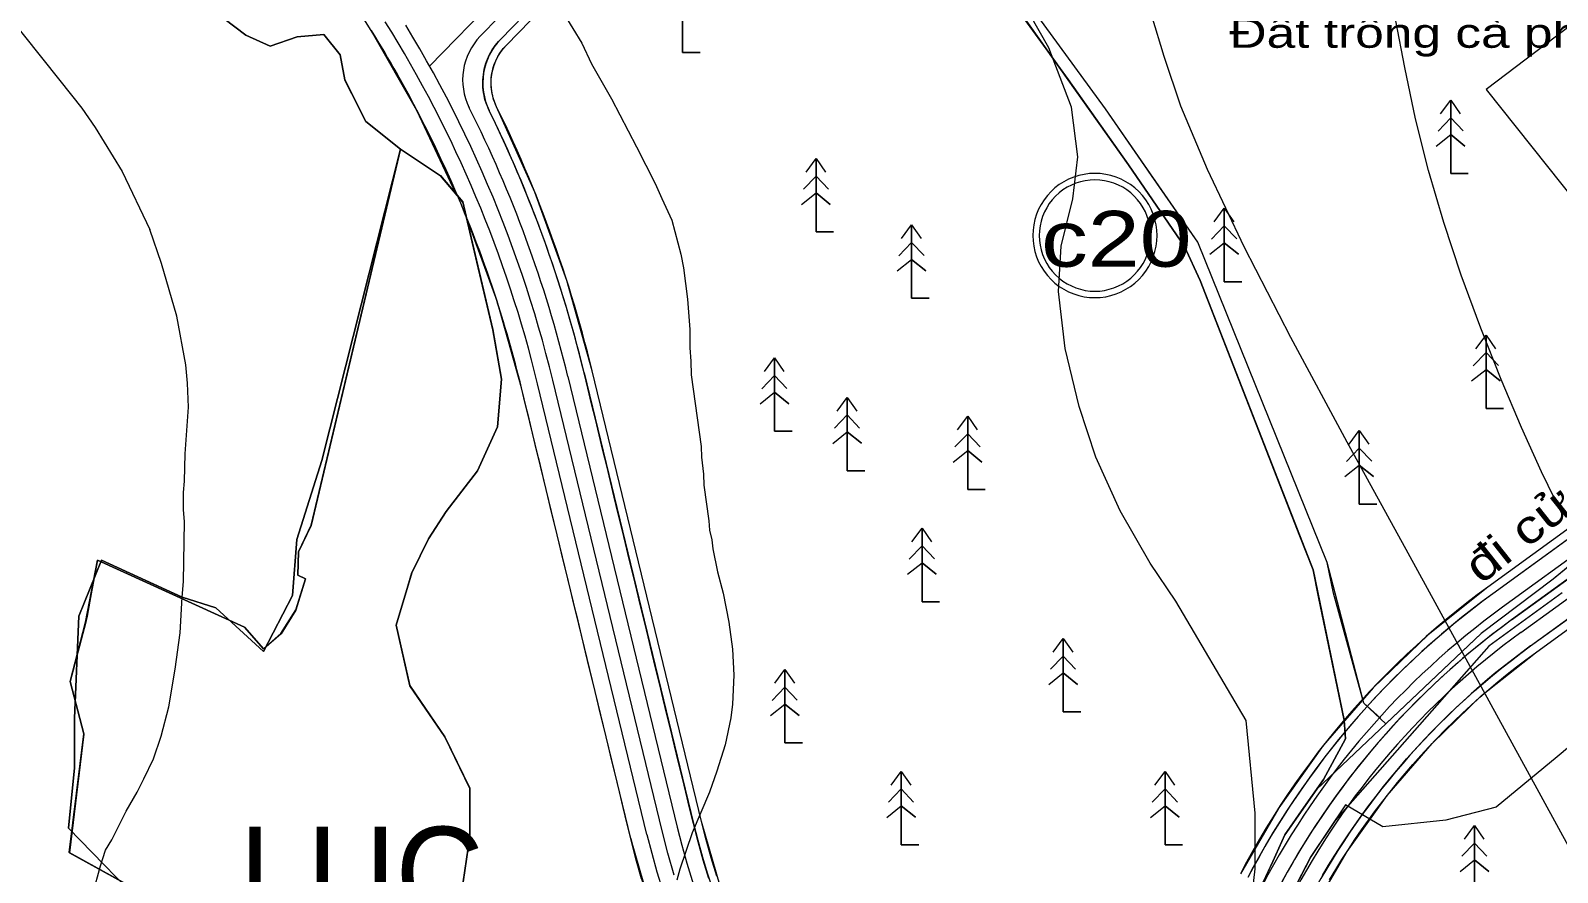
# Model space of a CAD drawing. Header units: metres. Extents: x 533049 to 537618, y 1849954 to 1852676.
# Drawn here: x 534052.1 to 534419.7, y 1851026.8 to 1851229.4 of the extents above; entities that cross this region are included whole.
import ezdxf

# ---------------------------------------------------------------- set-up
doc = ezdxf.new("R2010")
doc.units = ezdxf.units.M
doc.header["$LTSCALE"] = 2
for name, color, linetype, lineweight in [('11', 7, 'Continuous', 13), ('13', 7, 'Continuous', 13), ('20', 7, 'Continuous', 13), ('31', 7, 'Continuous', 13), ('47', 7, 'Continuous', 13), ('48', 7, 'Continuous', 13), ('54', 7, 'Continuous', 13), ('55', 7, 'Continuous', 13), ('56', 7, 'Continuous', 13), ('57', 7, 'Continuous', 13), ('60', 7, 'Continuous', 13)]:
    doc.layers.add(name, color=color, linetype=linetype, lineweight=lineweight)

msp = doc.modelspace()

# ---------------------------------------------------------------- linework, layer by layer
at = {"linetype": 'Continuous', "lineweight": 13}
msp.add_line((534141.2, 1851200.82), (534150.83, 1851194.41), dxfattribs=at)
msp.add_lwpolyline([(534082.63, 1851019.87), (534061.46, 1851031.53), (534064.98, 1851060.1), (534061.68, 1851072.74), (534065.88, 1851088.42), (534068.22, 1851101.91), (534103.64, 1851085.8), (534108.25, 1851080.6), (534112.42, 1851084.25), (534116, 1851089.94), (534118.32, 1851097.45), (534116.45, 1851098.3), (534116.62, 1851103.95), (534119.69, 1851110.31), (534141.2, 1851200.82), (534150.8, 1851194.44), (534156.18, 1851188.12), (534159.57, 1851173.68), (534163.42, 1851157.42), (534165.52, 1851145.49), (534164.55, 1851134.03), (534159.74, 1851123.39), (534152.15, 1851113.65), (534147.92, 1851107.06), (534143.88, 1851098.85), (534140.15, 1851086.27), (534143.42, 1851071.76), (534151.86, 1851059.41), (534157.88, 1851047.01), (534157.89, 1851035.43), (534156.24, 1851024.5)], dxfattribs=at)
at = {"layer": '11'}
for points in [[(534323.31, 1851180.03), (534323.25, 1851181.34), (534323.08, 1851182.63), (534322.8, 1851183.9), (534322.41, 1851185.14), (534321.91, 1851186.35), (534321.31, 1851187.51), (534320.61, 1851188.61), (534319.81, 1851189.64), (534318.93, 1851190.6), (534317.97, 1851191.48), (534316.93, 1851192.28), (534315.83, 1851192.98), (534314.68, 1851193.58), (534313.47, 1851194.08), (534312.23, 1851194.47), (534310.96, 1851194.75), (534309.66, 1851194.92), (534308.36, 1851194.98), (534307.06, 1851194.92), (534305.76, 1851194.75), (534304.49, 1851194.47), (534303.25, 1851194.08), (534302.04, 1851193.58), (534300.89, 1851192.98), (534299.79, 1851192.28), (534298.75, 1851191.48), (534297.79, 1851190.6), (534296.91, 1851189.64), (534296.12, 1851188.61), (534295.42, 1851187.51), (534294.81, 1851186.35), (534294.31, 1851185.14), (534293.92, 1851183.9), (534293.64, 1851182.63), (534293.47, 1851181.34), (534293.41, 1851180.03), (534293.47, 1851178.73), (534293.64, 1851177.44), (534293.92, 1851176.16), (534294.31, 1851174.92), (534294.81, 1851173.72), (534295.42, 1851172.56), (534296.12, 1851171.46), (534296.91, 1851170.42), (534297.79, 1851169.46), (534298.75, 1851168.58), (534299.79, 1851167.79), (534300.89, 1851167.09), (534302.04, 1851166.48), (534303.25, 1851165.99), (534304.49, 1851165.59), (534305.76, 1851165.31), (534307.06, 1851165.14), (534308.36, 1851165.08), (534309.66, 1851165.14), (534310.96, 1851165.31), (534312.23, 1851165.59), (534313.47, 1851165.99), (534314.68, 1851166.48), (534315.83, 1851167.09), (534316.93, 1851167.79), (534317.97, 1851168.58), (534318.93, 1851169.46), (534319.81, 1851170.42), (534320.61, 1851171.46), (534321.31, 1851172.56), (534321.91, 1851173.72), (534322.41, 1851174.92), (534322.8, 1851176.16), (534323.08, 1851177.44), (534323.25, 1851178.73)], [(534321.76, 1851180.03), (534321.71, 1851181.2), (534321.56, 1851182.36), (534321.31, 1851183.5), (534320.95, 1851184.62), (534320.51, 1851185.7), (534319.97, 1851186.73), (534319.34, 1851187.72), (534318.63, 1851188.65), (534317.84, 1851189.51), (534316.97, 1851190.3), (534316.05, 1851191.01), (534315.06, 1851191.64), (534314.02, 1851192.18), (534312.94, 1851192.63), (534311.83, 1851192.98), (534310.69, 1851193.23), (534309.53, 1851193.38), (534308.36, 1851193.43), (534307.19, 1851193.38), (534306.03, 1851193.23), (534304.89, 1851192.98), (534303.78, 1851192.63), (534302.7, 1851192.18), (534301.66, 1851191.64), (534300.67, 1851191.01), (534299.75, 1851190.3), (534298.88, 1851189.51), (534298.09, 1851188.65), (534297.38, 1851187.72), (534296.75, 1851186.73), (534296.22, 1851185.7), (534295.77, 1851184.62), (534295.42, 1851183.5), (534295.16, 1851182.36), (534295.01, 1851181.2), (534294.96, 1851180.03), (534295.01, 1851178.86), (534295.16, 1851177.71), (534295.42, 1851176.56), (534295.77, 1851175.45), (534296.22, 1851174.37), (534296.75, 1851173.33), (534297.38, 1851172.35), (534298.09, 1851171.42), (534298.88, 1851170.56), (534299.75, 1851169.77), (534300.67, 1851169.05), (534301.66, 1851168.43), (534302.7, 1851167.89), (534303.78, 1851167.44), (534304.89, 1851167.09), (534306.03, 1851166.84), (534307.19, 1851166.68), (534308.36, 1851166.63), (534309.53, 1851166.68), (534310.69, 1851166.84), (534311.83, 1851167.09), (534312.94, 1851167.44), (534314.02, 1851167.89), (534315.06, 1851168.43), (534316.05, 1851169.05), (534316.97, 1851169.77), (534317.84, 1851170.56), (534318.63, 1851171.42), (534319.34, 1851172.35), (534319.97, 1851173.33), (534320.51, 1851174.37), (534320.95, 1851175.45), (534321.31, 1851176.56), (534321.56, 1851177.71), (534321.71, 1851178.86)]]:
    msp.add_lwpolyline(points, close=True, dxfattribs=at)
at = {"layer": '13'}
msp.add_line((534524.44, 1851607.55), (534148.2, 1851220.8), dxfattribs=at)
for points in [[(534207.06, 1851026.12), (534205.54, 1851031.41), (534204.17, 1851036.75), (534177.85, 1851145.2), (534177.05, 1851148.42), (534176.22, 1851151.63), (534175.35, 1851154.83), (534174.44, 1851158.02), (534173.5, 1851161.2), (534172.52, 1851164.37), (534171.51, 1851167.53), (534170.47, 1851170.67), (534169.39, 1851173.81), (534168.27, 1851176.93), (534167.12, 1851180.04), (534165.94, 1851183.14), (534164.72, 1851186.22), (534163.47, 1851189.3), (534162.18, 1851192.35), (534160.86, 1851195.39), (534159.51, 1851198.42), (534158.12, 1851201.43), (534156.7, 1851204.43), (534155.25, 1851207.41), (534153.76, 1851210.38), (534152.24, 1851213.32), (534150.69, 1851216.26), (534149.11, 1851219.17), (534147.49, 1851222.07), (534145.84, 1851224.94), (534144.16, 1851227.8), (534142.45, 1851230.64)], [(534500.52, 1851154.17), (534408.68, 1851087.53), (534406.25, 1851085.74), (534403.85, 1851083.92), (534401.49, 1851082.05), (534399.15, 1851080.15), (534396.84, 1851078.21), (534394.57, 1851076.23), (534392.32, 1851074.22), (534390.11, 1851072.17), (534387.93, 1851070.09), (534385.79, 1851067.97), (534383.68, 1851065.82), (534381.6, 1851063.63)], [(534381.6, 1851063.63), (534379.56, 1851061.42), (534377.55, 1851059.17), (534375.58, 1851056.89), (534373.65, 1851054.58), (534371.75, 1851052.23), (534369.89, 1851049.86), (534368.07, 1851047.46), (534366.29, 1851045.03), (534364.54, 1851042.57), (534362.84, 1851040.09), (534361.17, 1851037.57), (534359.55, 1851035.03), (534357.96, 1851032.47), (534356.42, 1851029.88), (534354.92, 1851027.27), (534353.46, 1851024.63), (534352.04, 1851021.97), (534296.61, 1850911.82)]]:
    msp.add_lwpolyline(points, dxfattribs=at)
at = {"layer": '20'}
for p, q in [((534418.68, 1851097.32), (534401.34, 1851084.25)), ((534420.8, 1851094.03), (534403.17, 1851081.21)), ((534401.34, 1851084.25), (534361.8, 1851046.81)), ((534403.17, 1851081.21), (534366.19, 1851039.25))]:
    msp.add_line(p, q, dxfattribs=at)
for points in [[(534045.39, 1851492.41), (534063.34, 1851469.44), (534071.61, 1851461.04), (534103.39, 1851427.61), (534170.98, 1851354.68), (534186.5, 1851336.88), (534202.09, 1851322.8), (534224.5, 1851302.23), (534235.7, 1851295.26), (534247.14, 1851287.66), (534257.84, 1851276.95), (534263.09, 1851270.42), (534287.41, 1851238.06), (534316.47, 1851197.04), (534329.89, 1851177.41), (534333.72, 1851169.19), (534357.69, 1851107.65), (534360.91, 1851099.57), (534368.35, 1851063.4), (534368.72, 1851058.9), (534363.42, 1851049.15)], [(534377.13, 1851063.87), (534373.13, 1851067.49), (534365.79, 1851093.99), (534364.26, 1851101.33), (534333.11, 1851178.4), (534310.87, 1851210.5), (534260.78, 1851279.26), (534252.77, 1851287.23), (534241.47, 1851296.44), (534226.46, 1851305.43), (534205.24, 1851325.94), (534189.26, 1851339.3), (534179.84, 1851348.49), (534178.08, 1851350.83), (534167.61, 1851362.15), (534143.17, 1851389.78), (534121.4, 1851411.55), (534104.35, 1851431.45), (534086.68, 1851450.6), (534066.01, 1851471.73), (534048.15, 1851493.96)], [(534045.24, 1850992.92), (534054.52, 1850986.56), (534061.24, 1850984.42), (534066.74, 1850978.92), (534073.24, 1850991.92), (534076.74, 1851001.42), (534081.24, 1851016.92), (534061.24, 1851037.42), (534062.74, 1851051.92), (534062.74, 1851063.92), (534063.74, 1851088.42), (534069.24, 1851101.92), (534088.62, 1851092.99), (534096.74, 1851090.42), (534108.24, 1851079.92), (534115.24, 1851093.42), (534116.24, 1851106.92), (534122.24, 1851125.92), (534141.19, 1851200.84)], [(534483.23, 1851145.73), (534465.92, 1851133.21), (534432.8, 1851108.97), (534418.68, 1851097.32)]]:
    msp.add_lwpolyline(points, dxfattribs=at)
at = {"layer": '31'}
for points in [[(534218.22, 1851023.21), (534213.64, 1851039.04), (534187.33, 1851147.5), (534181.21, 1851169.22), (534173.54, 1851190.43), (534164.33, 1851211.03), (534163.88, 1851212.07), (534163.51, 1851213.15), (534163.25, 1851214.26), (534163.08, 1851215.39), (534163.01, 1851216.53), (534163.03, 1851217.67), (534163.16, 1851218.8), (534163.39, 1851219.91), (534163.72, 1851221.01), (534164.14, 1851222.07), (534164.65, 1851223.09), (534165.25, 1851224.06), (534165.93, 1851224.97), (534166.69, 1851225.82), (534317.25, 1851380.59)], [(534166.69, 1851225.82), (534317.25, 1851380.59)], [(534217.33, 1851025.91), (534216, 1851030.26), (534214.77, 1851034.64), (534213.64, 1851039.04), (534187.33, 1851147.5), (534186.77, 1851149.77), (534186.19, 1851152.03), (534185.6, 1851154.29), (534184.99, 1851156.54), (534184.36, 1851158.79), (534183.72, 1851161.03), (534183.06, 1851163.27), (534182.38, 1851165.5), (534181.69, 1851167.73), (534180.98, 1851169.96), (534180.25, 1851172.17), (534179.5, 1851174.39), (534178.74, 1851176.59), (534177.96, 1851178.79), (534177.17, 1851180.99), (534176.36, 1851183.18), (534175.53, 1851185.36), (534174.69, 1851187.54), (534173.83, 1851189.71), (534172.95, 1851191.87), (534172.06, 1851194.03), (534171.15, 1851196.18), (534170.22, 1851198.32), (534169.28, 1851200.46), (534168.32, 1851202.59), (534167.35, 1851204.71), (534166.36, 1851206.82), (534165.36, 1851208.93), (534164.33, 1851211.03), (534164.1, 1851211.53), (534163.89, 1851212.03), (534163.7, 1851212.55), (534163.54, 1851213.08), (534163.39, 1851213.61), (534163.27, 1851214.14), (534163.17, 1851214.69), (534163.09, 1851215.23), (534163.04, 1851215.78), (534163.01, 1851216.33), (534163, 1851216.88), (534163.02, 1851217.43), (534163.06, 1851217.98), (534163.12, 1851218.53), (534163.21, 1851219.07), (534163.32, 1851219.61), (534163.45, 1851220.14), (534163.61, 1851220.67), (534163.78, 1851221.19), (534163.98, 1851221.71), (534164.2, 1851222.21), (534164.44, 1851222.71), (534164.71, 1851223.19), (534164.99, 1851223.66), (534165.29, 1851224.12), (534165.61, 1851224.57), (534165.95, 1851225), (534166.31, 1851225.42), (534166.69, 1851225.82)], [(534462.11, 1851138.35), (534402.95, 1851095.42), (534400.4, 1851093.54), (534397.88, 1851091.62), (534395.39, 1851089.65), (534392.93, 1851087.65), (534390.5, 1851085.61), (534388.1, 1851083.53), (534385.74, 1851081.41), (534383.42, 1851079.26), (534381.12, 1851077.06), (534378.87, 1851074.84), (534376.64, 1851072.57), (534374.46, 1851070.27), (534372.31, 1851067.94), (534370.2, 1851065.57), (534368.13, 1851063.17), (534366.09, 1851060.74), (534364.1, 1851058.27), (534362.14, 1851055.78), (534360.22, 1851053.25), (534358.35, 1851050.69), (534356.51, 1851048.1), (534354.72, 1851045.49), (534352.97, 1851042.84), (534351.26, 1851040.17), (534349.59, 1851037.47), (534347.97, 1851034.75), (534346.39, 1851032), (534344.86, 1851029.22), (534343.37, 1851026.42)], [(534462.11, 1851138.35), (534402.95, 1851095.42), (534388.58, 1851083.95), (534375.33, 1851071.2), (534363.31, 1851057.28), (534352.62, 1851042.31), (534343.37, 1851026.42)], [(534360.72, 1851017.52), (534369.06, 1851031.82), (534378.69, 1851045.3), (534389.52, 1851057.83), (534401.46, 1851069.31), (534414.4, 1851079.64), (534453.35, 1851107.9)], [(534364.87, 1851025.01), (534366.33, 1851027.47), (534367.84, 1851029.9), (534369.38, 1851032.3), (534370.95, 1851034.68), (534372.57, 1851037.04), (534374.22, 1851039.37), (534375.91, 1851041.67), (534377.64, 1851043.94), (534379.4, 1851046.19), (534381.2, 1851048.41), (534383.04, 1851050.6), (534384.9, 1851052.76), (534386.81, 1851054.89), (534388.74, 1851057), (534390.71, 1851059.07), (534392.71, 1851061.1), (534394.74, 1851063.11), (534396.81, 1851065.08), (534398.91, 1851067.02), (534401.03, 1851068.93), (534403.19, 1851070.8), (534405.37, 1851072.64), (534407.59, 1851074.45), (534409.83, 1851076.21), (534412.1, 1851077.95), (534414.4, 1851079.64), (534453.35, 1851107.9)]]:
    msp.add_lwpolyline(points, dxfattribs=at)
at = {"layer": '47'}
msp.add_lwpolyline([(534156.27, 1851024.45), (534157.91, 1851035.4), (534157.9, 1851046.98), (534151.88, 1851059.38), (534143.45, 1851071.71), (534140.17, 1851086.26), (534143.91, 1851098.8), (534147.94, 1851107.03), (534152.18, 1851113.6), (534159.76, 1851123.36), (534164.58, 1851133.98), (534165.55, 1851145.44), (534163.45, 1851157.37), (534159.59, 1851173.65), (534156.21, 1851188.07), (534150.83, 1851194.39), (534141.22, 1851200.79), (534119.71, 1851110.28), (534116.64, 1851103.92), (534116.47, 1851098.27), (534118.34, 1851097.42), (534116.02, 1851089.91), (534112.44, 1851084.22), (534108.27, 1851080.57), (534103.66, 1851085.77), (534068.24, 1851101.88), (534065.43, 1851087), (534061.7, 1851072.71), (534065, 1851060.07), (534061.48, 1851031.5), (534082.65, 1851019.84)], dxfattribs=at)
at = {"layer": '48'}
for points in [[(534043.51, 1850992.22), (534069.03, 1850980.78), (534076.74, 1851001.42), (534081.24, 1851016.92), (534061.24, 1851037.42), (534062.74, 1851051.92), (534062.74, 1851063.92), (534063.74, 1851088.42), (534069.24, 1851101.92), (534088.62, 1851092.99), (534096.74, 1851090.42), (534108.24, 1851079.92), (534115.24, 1851093.42), (534116.24, 1851106.92), (534122.24, 1851125.92), (534141.2, 1851200.82), (534150.83, 1851194.41), (534154.48, 1851190.11), (534145.1, 1851210.14), (534134.14, 1851229.36), (534078.89, 1851317.77), (534063.38, 1851340.18), (534045.85, 1851361.06)], [(534157.23, 1851183.63), (534163.42, 1851157.42), (534165.52, 1851145.49), (534164.55, 1851134.03), (534159.74, 1851123.39), (534152.15, 1851113.65), (534147.92, 1851107.06), (534143.88, 1851098.85), (534140.15, 1851086.27), (534143.43, 1851071.74), (534151.85, 1851059.43), (534157.87, 1851047.03), (534157.89, 1851035.43), (534156.24, 1851024.5)], [(534281.78, 1850907.51), (534281.41, 1850908.77), (534280.94, 1850910), (534280.36, 1850911.18), (534279.67, 1850912.31), (534278.89, 1850913.38), (534278.02, 1850914.37), (534277.07, 1850915.28), (534276.04, 1850916.1), (534261.8, 1850927.48), (534248.62, 1850940.07), (534236.58, 1850953.77), (534225.8, 1850968.47), (534216.35, 1850984.05), (534208.29, 1851000.41), (534201.71, 1851017.41), (534196.64, 1851034.92), (534170.32, 1851143.37), (534164.43, 1851164.25), (534157, 1851184.64), (534157.23, 1851183.63)]]:
    msp.add_lwpolyline(points, dxfattribs=at)
at = {"layer": '54'}
for p, q in [((534160.41, 1851227.98), (534314.7, 1851386.58)), ((534499.09, 1851157.77), (534406.47, 1851090.57)), ((534410.88, 1851084.5), (534502.53, 1851151)), ((534181.5, 1851146.09), (534207.81, 1851037.63)), ((534200.52, 1851035.86), (534174.21, 1851144.32))]:
    msp.add_line(p, q, dxfattribs=at)
for centre, radius, start, end in [((533886.31, 1851074.47), 296.25, 13.6373, 32.0048), ((534171.16, 1851217.51), 15, 135.7884, 206.6652), ((533886.31, 1851074.47), 303.75, 13.6373, 26.6652), ((534519.98, 1850934.14), 193.27, 125.9646, 152.3986), ((534519.98, 1850934.14), 185.77, 125.9646, 152.3809), ((534398.53, 1851083.9), 203.75, 193.6373, 234.7595), ((534398.53, 1851083.9), 196.25, 193.6373, 234.8157)]:
    msp.add_arc(centre, radius, start, end, dxfattribs=at)
at = {"layer": '55'}
for p, q in [((534185.38, 1851147.03), (534211.7, 1851038.57)), ((534413.23, 1851081.26), (534504.67, 1851147.61)), ((534196.64, 1851034.92), (534170.32, 1851143.37))]:
    msp.add_line(p, q, dxfattribs=at)
for points in [[(534165.25, 1851227.22), (534315.82, 1851381.99)], [(534494.96, 1851159.72), (534404.13, 1851093.81)]]:
    msp.add_lwpolyline(points, dxfattribs=at)
for centre, radius, start, end in [((533886.31, 1851074.47), 292.25, 13.6373, 32.0048), ((534176.01, 1851216.75), 15, 135.7884, 206.1591), ((533886.31, 1851074.47), 307.75, 13.6373, 26.1591), ((534519.98, 1850934.14), 197.27, 125.9646, 152.4077), ((534519.98, 1850934.14), 181.77, 125.9646, 152.3709), ((534398.53, 1851083.9), 192.25, 193.6373, 233.3541), ((534398.53, 1851083.9), 207.75, 193.6373, 233.8724)]:
    msp.add_arc(centre, radius, start, end, dxfattribs=at)
at = {"layer": '56'}
msp.add_line((534408.68, 1851087.53), (534500.52, 1851154.17), dxfattribs=at)
msp.add_arc((534519.98, 1850934.14), 189.52, 125.9646, 152.3899, dxfattribs=at)
at = {"layer": '57'}
for p, q in [((534209.1, 1851241.78), (534209.1, 1851224.11)), ((534209.1, 1851224.11), (534213.31, 1851224.11)), ((534394.01, 1851212.59), (534394.01, 1851194.92)), ((534390.95, 1851205.15), (534394.01, 1851208.35)), ((534396.99, 1851205.22), (534394.01, 1851208.35)), ((534390.53, 1851201.53), (534394.01, 1851204.31)), ((534397.42, 1851201.53), (534394.01, 1851204.31)), ((534241.24, 1851198.59), (534241.24, 1851180.92)), ((534238.18, 1851191.15), (534241.24, 1851194.35)), ((534244.22, 1851191.21), (534241.24, 1851194.35)), ((534394.01, 1851194.92), (534398.22, 1851194.92)), ((534237.76, 1851187.52), (534241.24, 1851190.3)), ((534244.65, 1851187.53), (534241.24, 1851190.3)), ((534339.51, 1851186.59), (534339.51, 1851168.92)), ((534264.24, 1851182.59), (534264.24, 1851164.92)), ((534336.45, 1851179.15), (534339.51, 1851182.35)), ((534342.49, 1851179.22), (534339.51, 1851182.35)), ((534241.24, 1851180.92), (534245.45, 1851180.92)), ((534261.18, 1851175.15), (534264.24, 1851178.35)), ((534267.22, 1851175.21), (534264.24, 1851178.35)), ((534336.03, 1851175.53), (534339.51, 1851178.31)), ((534342.92, 1851175.53), (534339.51, 1851178.31)), ((534260.76, 1851171.52), (534264.24, 1851174.3)), ((534267.65, 1851171.53), (534264.24, 1851174.3)), ((534339.51, 1851168.92), (534343.72, 1851168.92)), ((534264.24, 1851164.92), (534268.45, 1851164.92)), ((534402.51, 1851156.09), (534402.51, 1851138.42)), ((534231.24, 1851150.59), (534231.24, 1851132.92)), ((534399.45, 1851148.65), (534402.51, 1851151.85)), ((534405.49, 1851148.72), (534402.51, 1851151.85)), ((534228.18, 1851143.15), (534231.24, 1851146.35)), ((534234.22, 1851143.21), (534231.24, 1851146.35)), ((534399.03, 1851145.03), (534402.51, 1851147.81)), ((534405.92, 1851145.03), (534402.51, 1851147.81)), ((534227.76, 1851139.52), (534231.24, 1851142.3)), ((534234.65, 1851139.53), (534231.24, 1851142.3)), ((534248.74, 1851141.09), (534248.74, 1851123.42)), ((534402.51, 1851138.42), (534406.72, 1851138.42)), ((534245.68, 1851133.65), (534248.74, 1851136.85)), ((534251.72, 1851133.71), (534248.74, 1851136.85)), ((534277.74, 1851136.59), (534277.74, 1851118.92)), ((534231.24, 1851132.92), (534235.45, 1851132.92)), ((534245.26, 1851130.02), (534248.74, 1851132.8)), ((534252.15, 1851130.03), (534248.74, 1851132.8)), ((534274.68, 1851129.15), (534277.74, 1851132.35)), ((534280.72, 1851129.21), (534277.74, 1851132.35)), ((534372.01, 1851133.09), (534372.01, 1851115.42)), ((534274.26, 1851125.52), (534277.74, 1851128.3)), ((534281.15, 1851125.53), (534277.74, 1851128.3)), ((534368.95, 1851125.65), (534372.01, 1851128.85)), ((534374.99, 1851125.72), (534372.01, 1851128.85)), ((534248.74, 1851123.42), (534252.95, 1851123.42)), ((534368.53, 1851122.03), (534372.01, 1851124.81)), ((534375.42, 1851122.03), (534372.01, 1851124.81)), ((534277.74, 1851118.92), (534281.95, 1851118.92)), ((534372.01, 1851115.42), (534376.22, 1851115.42)), ((534266.74, 1851109.59), (534266.74, 1851091.92)), ((534263.68, 1851102.15), (534266.74, 1851105.35)), ((534269.72, 1851102.21), (534266.74, 1851105.35)), ((534263.26, 1851098.52), (534266.74, 1851101.3)), ((534270.15, 1851098.53), (534266.74, 1851101.3)), ((534418.68, 1851097.32), (534401.34, 1851084.25)), ((534420.8, 1851094.03), (534403.17, 1851081.21)), ((534266.74, 1851091.92), (534270.95, 1851091.92)), ((534300.74, 1851083.09), (534300.74, 1851065.42)), ((534401.34, 1851084.25), (534361.8, 1851046.81)), ((534403.17, 1851081.21), (534366.19, 1851039.25)), ((534233.74, 1851075.59), (534233.74, 1851057.92)), ((534297.68, 1851075.65), (534300.74, 1851078.85)), ((534303.72, 1851075.71), (534300.74, 1851078.85)), ((534297.26, 1851072.02), (534300.74, 1851074.8)), ((534304.15, 1851072.03), (534300.74, 1851074.8)), ((534230.68, 1851068.15), (534233.74, 1851071.35)), ((534236.72, 1851068.21), (534233.74, 1851071.35)), ((534230.26, 1851064.52), (534233.74, 1851067.3)), ((534237.15, 1851064.53), (534233.74, 1851067.3)), ((534300.74, 1851065.42), (534304.95, 1851065.42)), ((534233.74, 1851057.92), (534237.95, 1851057.92)), ((534261.74, 1851051.09), (534261.74, 1851033.42)), ((534325.24, 1851051.09), (534325.24, 1851033.42)), ((534258.68, 1851043.65), (534261.74, 1851046.85)), ((534264.72, 1851043.71), (534261.74, 1851046.85)), ((534322.18, 1851043.65), (534325.24, 1851046.85)), ((534328.22, 1851043.71), (534325.24, 1851046.85)), ((534258.26, 1851040.02), (534261.74, 1851042.8)), ((534265.15, 1851040.03), (534261.74, 1851042.8)), ((534321.76, 1851040.02), (534325.24, 1851042.8)), ((534328.65, 1851040.03), (534325.24, 1851042.8)), ((534399.74, 1851038.09), (534399.74, 1851020.42)), ((534261.74, 1851033.42), (534265.95, 1851033.42)), ((534325.24, 1851033.42), (534329.45, 1851033.42)), ((534396.68, 1851030.65), (534399.74, 1851033.85)), ((534402.72, 1851030.71), (534399.74, 1851033.85)), ((534396.26, 1851027.02), (534399.74, 1851029.8)), ((534403.15, 1851027.03), (534399.74, 1851029.8))]:
    msp.add_line(p, q, dxfattribs=at)
for points in [[(534045.39, 1851492.41), (534063.34, 1851469.44), (534071.61, 1851461.04), (534103.39, 1851427.61), (534170.98, 1851354.68), (534186.5, 1851336.88), (534202.09, 1851322.8), (534224.5, 1851302.23), (534235.7, 1851295.26), (534247.14, 1851287.66), (534257.84, 1851276.95), (534263.09, 1851270.42), (534287.41, 1851238.06), (534316.47, 1851197.04), (534329.89, 1851177.41), (534333.72, 1851169.19), (534357.69, 1851107.65), (534360.91, 1851099.57), (534368.35, 1851063.4), (534368.72, 1851058.9), (534363.42, 1851049.15)], [(534377.13, 1851063.87), (534373.13, 1851067.49), (534365.79, 1851093.99), (534364.26, 1851101.33), (534333.11, 1851178.4), (534310.87, 1851210.5), (534260.78, 1851279.26), (534252.77, 1851287.23), (534241.47, 1851296.44), (534226.46, 1851305.43), (534205.24, 1851325.94), (534189.26, 1851339.3), (534179.84, 1851348.49), (534178.08, 1851350.83), (534167.61, 1851362.15), (534143.17, 1851389.78), (534121.4, 1851411.55), (534104.35, 1851431.45), (534086.68, 1851450.6), (534066.01, 1851471.73), (534048.15, 1851493.96)], [(534041.91, 1851301.22), (534048.22, 1851296.4), (534057.76, 1851287.7), (534063.78, 1851281.1), (534065.41, 1851275.76), (534063.68, 1851267.45), (534063.95, 1851261.45), (534072.54, 1851252.64), (534088.08, 1851240.35), (534103.97, 1851228.23), (534109.85, 1851225.59), (534116.32, 1851227.86), (534122.77, 1851228.42), (534126.65, 1851223.48), (534127.76, 1851217.47), (534132.88, 1851207.49), (534141.2, 1851200.82)], [(534425.74, 1851103.14), (534418.68, 1851097.32), (534401.34, 1851084.25), (534378.4, 1851062.53), (534373.13, 1851067.49), (534364.26, 1851101.33), (534333.11, 1851178.4), (534321.99, 1851194.45), (534310.87, 1851210.5), (534260.78, 1851279.26)], [(534420.65, 1851113.29), (534415.87, 1851123.16), (534411.04, 1851133.86), (534406.16, 1851145.4), (534401.23, 1851157.77), (534396.54, 1851170.52), (534392.36, 1851183.16), (534388.7, 1851195.71), (534385.56, 1851208.15), (534382.93, 1851220.49), (534380.77, 1851231.7), (534379.06, 1851240.76), (534377.79, 1851247.66), (534376.96, 1851252.41), (534376.57, 1851255)], [(534037.01, 1851245.07), (534059.16, 1851217.34)], [(534213.31, 1851224.11), (534209.1, 1851224.11), (534209.1, 1851241.78)], [(534345.77, 1851017.12), (534346.9, 1851027.6), (534346.92, 1851041.03), (534344.75, 1851063.36), (534327.83, 1851092.03), (534321.67, 1851101.16), (534314.43, 1851113.79), (534308.55, 1851126.69), (534304.57, 1851138.87), (534301.21, 1851152.83), (534299.59, 1851166.59), (534300.25, 1851177.44), (534303.08, 1851188.88), (534304.26, 1851198.94), (534302.76, 1851210.9), (534297.23, 1851225.23), (534288.31, 1851241.05)], [(534082.63, 1851019.87), (534061.46, 1851031.53), (534064.98, 1851060.1), (534061.68, 1851072.74), (534065.41, 1851087.03), (534068.22, 1851101.91), (534103.64, 1851085.8), (534108.25, 1851080.6), (534112.42, 1851084.25), (534116, 1851089.94), (534118.32, 1851097.45), (534116.45, 1851098.3), (534116.62, 1851103.95), (534119.69, 1851110.31), (534141.2, 1851200.82), (534132.88, 1851207.49), (534127.76, 1851217.47), (534126.65, 1851223.48), (534122.77, 1851228.42), (534116.32, 1851227.86), (534109.85, 1851225.59), (534103.97, 1851228.23), (534088.08, 1851240.35)], [(534082.63, 1851019.87), (534061.46, 1851031.53), (534064.98, 1851060.1), (534061.68, 1851072.74), (534065.41, 1851087.03), (534068.22, 1851101.91), (534103.64, 1851085.8), (534108.25, 1851080.6), (534112.42, 1851084.25), (534116, 1851089.94), (534118.32, 1851097.45), (534116.45, 1851098.3), (534116.62, 1851103.95), (534119.69, 1851110.31), (534141.2, 1851200.82), (534132.88, 1851207.49), (534127.76, 1851217.47), (534126.65, 1851223.48), (534122.77, 1851228.42), (534116.32, 1851227.86), (534109.85, 1851225.59), (534103.97, 1851228.23), (534088.08, 1851240.35)], [(534088.07, 1851240.37), (534103.96, 1851228.25), (534109.84, 1851225.61), (534116.31, 1851227.88), (534122.76, 1851228.44), (534126.64, 1851223.5), (534127.75, 1851217.49), (534132.87, 1851207.51), (534141.19, 1851200.84), (534150.8, 1851194.44), (534156.18, 1851188.12), (534159.56, 1851173.7), (534163.42, 1851157.42), (534165.52, 1851145.49), (534164.55, 1851134.03), (534159.73, 1851123.41), (534152.15, 1851113.65), (534147.91, 1851107.08), (534143.88, 1851098.85), (534140.14, 1851086.31), (534143.42, 1851071.76), (534151.85, 1851059.43), (534157.87, 1851047.03), (534157.88, 1851035.45), (534156.24, 1851024.5)], [(534088.08, 1851240.35), (534103.97, 1851228.23), (534109.85, 1851225.59), (534116.32, 1851227.86), (534122.77, 1851228.42), (534126.65, 1851223.48), (534127.76, 1851217.47), (534132.88, 1851207.49), (534141.2, 1851200.82), (534150.81, 1851194.42), (534156.19, 1851188.1), (534159.57, 1851173.68), (534163.43, 1851157.4), (534165.53, 1851145.47), (534164.56, 1851134.01), (534159.74, 1851123.39), (534152.16, 1851113.63), (534147.92, 1851107.06), (534143.89, 1851098.83), (534140.15, 1851086.29), (534143.43, 1851071.74), (534151.86, 1851059.41), (534157.88, 1851047.01), (534157.89, 1851035.43), (534156.25, 1851024.48)], [(534088.08, 1851240.35), (534103.97, 1851228.23), (534109.85, 1851225.59), (534116.32, 1851227.86), (534122.77, 1851228.42), (534126.65, 1851223.48), (534127.76, 1851217.47), (534132.88, 1851207.49), (534141.2, 1851200.82), (534150.81, 1851194.42), (534156.19, 1851188.1), (534159.57, 1851173.68), (534163.43, 1851157.4), (534165.53, 1851145.47), (534164.56, 1851134.01), (534159.74, 1851123.39), (534152.16, 1851113.63), (534147.92, 1851107.06), (534143.89, 1851098.83), (534140.15, 1851086.29), (534143.43, 1851071.74), (534151.86, 1851059.41), (534157.88, 1851047.01), (534157.89, 1851035.43), (534156.25, 1851024.48)], [(534342.76, 1851011.35), (534351.19, 1851029.41), (534354.05, 1851035.85), (534358.67, 1851042.41), (534363.42, 1851049.15), (534368.72, 1851058.9), (534368.35, 1851063.4), (534362.19, 1851093.05), (534360.91, 1851099.57), (534357.69, 1851107.65), (534333.72, 1851169.19), (534329.89, 1851177.41), (534316.47, 1851197.04), (534287.41, 1851238.06)], [(534288.6, 1851235.89), (534301.94, 1851217.55), (534316.47, 1851197.04), (534329.89, 1851177.41), (534333.72, 1851169.19), (534339.71, 1851153.8), (534345.71, 1851138.42), (534360.91, 1851099.57), (534364.63, 1851081.48), (534368.35, 1851063.4), (534368.72, 1851058.9), (534363.42, 1851049.15), (534361.8, 1851046.81), (534354.06, 1851035.83), (534351.2, 1851029.39), (534337.35, 1851000.42)], [(534180.52, 1851233.35), (534184.89, 1851226.32), (534187.21, 1851221.32), (534191.99, 1851212.91), (534198.01, 1851201.4), (534202.48, 1851192.58), (534204.14, 1851188.95), (534206.48, 1851183.71), (534208.71, 1851175.57), (534209.36, 1851172.29), (534210.31, 1851164.71), (534210.87, 1851157.45), (534210.83, 1851152.99), (534211.11, 1851149.78), (534211.16, 1851146.54), (534213.57, 1851129.29), (534213.66, 1851126.66), (534214.16, 1851122.63), (534214.25, 1851120), (534215.46, 1851111.37), (534215.62, 1851109.11), (534216.16, 1851106.77), (534216.42, 1851104.64), (534217.48, 1851099.12), (534218.84, 1851094), (534220.21, 1851086.96), (534221.15, 1851080.47), (534221.45, 1851074.25), (534221.13, 1851067.24), (534220.7, 1851063.94), (534219.34, 1851057.51), (534217.38, 1851051.13), (534215.61, 1851046.1), (534211.43, 1851036.32), (534208.44, 1851027.53), (534207.69, 1851024.91)], [(534426.58, 1851025.34), (534412.52, 1851051.13), (534398.25, 1851077.23), (534383.78, 1851103.61), (534369.11, 1851130.3), (534355.52, 1851155.48), (534344.32, 1851177.35), (534335.5, 1851195.92), (534329.06, 1851211.18), (534325, 1851223.14), (534322.08, 1851232.88)], [(534059.16, 1851217.34), (534064.45, 1851210.67), (534067.68, 1851206.02), (534074.18, 1851195.42), (534080.87, 1851181.47)], [(534391.59, 1851209.3), (534394.01, 1851212.59), (534396.28, 1851209.3)], [(534391.59, 1851209.3), (534394.01, 1851212.59), (534396.28, 1851209.3)], [(534398.22, 1851194.92), (534394.01, 1851194.92), (534394.01, 1851212.59)], [(534390.95, 1851205.15), (534394.01, 1851208.35), (534396.99, 1851205.22)], [(534390.53, 1851201.53), (534394.01, 1851204.31), (534397.42, 1851201.53)], [(534045.24, 1850992.92), (534054.52, 1850986.56), (534061.24, 1850984.42), (534066.74, 1850978.92), (534073.24, 1850991.92), (534076.74, 1851001.42), (534081.24, 1851016.92), (534061.24, 1851037.42), (534062.74, 1851051.92), (534062.74, 1851063.92), (534063.74, 1851088.42), (534069.24, 1851101.92), (534088.62, 1851092.99), (534096.74, 1851090.42), (534108.24, 1851079.92), (534115.24, 1851093.42), (534116.24, 1851106.92), (534122.24, 1851125.92), (534141.19, 1851200.84)], [(534156.25, 1851024.48), (534157.89, 1851035.43), (534157.88, 1851047.01), (534151.86, 1851059.41), (534143.43, 1851071.74), (534140.15, 1851086.29), (534143.89, 1851098.83), (534147.92, 1851107.06), (534152.16, 1851113.63), (534159.74, 1851123.39), (534164.56, 1851134.01), (534165.53, 1851145.47), (534163.43, 1851157.4), (534159.57, 1851173.68), (534156.19, 1851188.1), (534150.81, 1851194.42), (534141.2, 1851200.82), (534119.69, 1851110.31), (534116.62, 1851103.95), (534116.45, 1851098.3), (534118.32, 1851097.45), (534116, 1851089.94), (534112.42, 1851084.25), (534108.25, 1851080.6), (534103.64, 1851085.8), (534068.22, 1851101.91), (534065.41, 1851087.03), (534061.68, 1851072.74), (534064.98, 1851060.1), (534061.46, 1851031.53), (534082.63, 1851019.87)], [(534156.25, 1851024.48), (534157.89, 1851035.43), (534157.88, 1851047.01), (534151.86, 1851059.41), (534143.43, 1851071.74), (534140.15, 1851086.29), (534143.89, 1851098.83), (534147.92, 1851107.06), (534152.16, 1851113.63), (534159.74, 1851123.39), (534164.56, 1851134.01), (534165.53, 1851145.47), (534163.43, 1851157.4), (534159.57, 1851173.68), (534156.19, 1851188.1), (534150.81, 1851194.42), (534141.2, 1851200.82), (534119.69, 1851110.31), (534116.62, 1851103.95), (534116.45, 1851098.3), (534118.32, 1851097.45), (534116, 1851089.94), (534112.42, 1851084.25), (534108.25, 1851080.6), (534103.64, 1851085.8), (534068.22, 1851101.91), (534065.41, 1851087.03), (534061.68, 1851072.74), (534064.98, 1851060.1), (534061.46, 1851031.53), (534082.63, 1851019.87)], [(534156.25, 1851024.48), (534157.89, 1851035.43), (534157.88, 1851047.01), (534151.86, 1851059.41), (534143.43, 1851071.74), (534140.15, 1851086.29), (534143.89, 1851098.83), (534147.92, 1851107.06), (534152.16, 1851113.63), (534159.74, 1851123.39), (534164.56, 1851134.01), (534165.53, 1851145.47), (534163.43, 1851157.4), (534159.57, 1851173.68), (534156.19, 1851188.1), (534150.81, 1851194.42), (534141.2, 1851200.82), (534119.69, 1851110.31), (534116.62, 1851103.95), (534116.45, 1851098.3), (534118.32, 1851097.45), (534116, 1851089.94), (534112.42, 1851084.25), (534108.25, 1851080.6), (534103.64, 1851085.8), (534068.22, 1851101.91), (534065.41, 1851087.03), (534061.68, 1851072.74), (534064.98, 1851060.1), (534061.46, 1851031.53), (534082.63, 1851019.87)], [(534156.25, 1851024.48), (534157.89, 1851035.43), (534157.88, 1851047.01), (534151.86, 1851059.41), (534143.43, 1851071.74), (534140.15, 1851086.29), (534143.89, 1851098.83), (534147.92, 1851107.06), (534152.16, 1851113.63), (534159.74, 1851123.39), (534164.56, 1851134.01), (534165.53, 1851145.47), (534163.43, 1851157.4), (534159.57, 1851173.68), (534156.19, 1851188.1), (534150.81, 1851194.42), (534141.2, 1851200.82), (534119.69, 1851110.31), (534116.62, 1851103.95), (534116.45, 1851098.3), (534118.32, 1851097.45), (534116, 1851089.94), (534112.42, 1851084.25), (534108.25, 1851080.6), (534103.64, 1851085.8), (534068.22, 1851101.91), (534065.41, 1851087.03), (534061.68, 1851072.74), (534064.98, 1851060.1), (534061.46, 1851031.53), (534082.63, 1851019.87)], [(534141.2, 1851200.82), (534150.81, 1851194.42), (534156.19, 1851188.1), (534159.57, 1851173.68), (534163.43, 1851157.4), (534165.53, 1851145.47), (534164.56, 1851134.01), (534159.74, 1851123.39), (534152.16, 1851113.63), (534147.92, 1851107.06), (534143.89, 1851098.83), (534140.15, 1851086.29), (534143.43, 1851071.74), (534151.86, 1851059.41), (534157.88, 1851047.01), (534157.89, 1851035.43), (534156.25, 1851024.48)], [(534141.2, 1851200.82), (534150.81, 1851194.42), (534156.19, 1851188.1), (534159.57, 1851173.68), (534163.43, 1851157.4), (534165.53, 1851145.47), (534164.56, 1851134.01), (534159.74, 1851123.39), (534152.16, 1851113.63), (534147.92, 1851107.06), (534143.89, 1851098.83), (534140.15, 1851086.29), (534143.43, 1851071.74), (534151.86, 1851059.41), (534157.88, 1851047.01), (534157.89, 1851035.43), (534156.25, 1851024.48)], [(534238.82, 1851195.3), (534241.24, 1851198.59), (534243.51, 1851195.3)], [(534238.82, 1851195.3), (534241.24, 1851198.59), (534243.51, 1851195.3)], [(534245.45, 1851180.92), (534241.24, 1851180.92), (534241.24, 1851198.59)], [(534238.18, 1851191.15), (534241.24, 1851194.35), (534244.22, 1851191.21)], [(534237.76, 1851187.52), (534241.24, 1851190.3), (534244.65, 1851187.53)], [(534337.09, 1851183.3), (534339.51, 1851186.59), (534341.78, 1851183.3)], [(534337.09, 1851183.3), (534339.51, 1851186.59), (534341.78, 1851183.3)], [(534343.72, 1851168.92), (534339.51, 1851168.92), (534339.51, 1851186.59)], [(534261.82, 1851179.3), (534264.24, 1851182.59), (534266.51, 1851179.3)], [(534261.82, 1851179.3), (534264.24, 1851182.59), (534266.51, 1851179.3)], [(534268.45, 1851164.92), (534264.24, 1851164.92), (534264.24, 1851182.59)], [(534336.45, 1851179.15), (534339.51, 1851182.35), (534342.49, 1851179.22)], [(534067.17, 1851021.64), (534068.97, 1851028.36), (534070.18, 1851032.12), (534071.68, 1851034.59), (534075.14, 1851041.52), (534077.81, 1851046.06), (534079.45, 1851049.27), (534081.73, 1851054.13), (534083.57, 1851059.53), (534085.45, 1851066.62), (534086.95, 1851075.7), (534088.14, 1851084.39), (534088.62, 1851092.99), (534088.99, 1851096.76), (534089.23, 1851111.1), (534088.98, 1851114.08), (534088.95, 1851118.16), (534089.2, 1851120.96), (534089.34, 1851127.47), (534090.2, 1851138.76), (534089.96, 1851144.5), (534089.53, 1851148.89), (534087.33, 1851160.64), (534083.7, 1851173.29), (534080.87, 1851181.47)], [(534261.18, 1851175.15), (534264.24, 1851178.35), (534267.22, 1851175.21)], [(534336.03, 1851175.53), (534339.51, 1851178.31), (534342.92, 1851175.53)], [(534260.76, 1851171.52), (534264.24, 1851174.3), (534267.65, 1851171.53)], [(534400.09, 1851152.8), (534402.51, 1851156.09), (534404.78, 1851152.8)], [(534400.09, 1851152.8), (534402.51, 1851156.09), (534404.78, 1851152.8)], [(534406.72, 1851138.42), (534402.51, 1851138.42), (534402.51, 1851156.09)], [(534228.82, 1851147.3), (534231.24, 1851150.59), (534233.51, 1851147.3)], [(534228.82, 1851147.3), (534231.24, 1851150.59), (534233.51, 1851147.3)], [(534235.45, 1851132.92), (534231.24, 1851132.92), (534231.24, 1851150.59)], [(534399.45, 1851148.65), (534402.51, 1851151.85), (534405.49, 1851148.72)], [(534228.18, 1851143.15), (534231.24, 1851146.35), (534234.22, 1851143.21)], [(534399.03, 1851145.03), (534402.51, 1851147.81), (534405.92, 1851145.03)], [(534483.23, 1851145.73), (534465.92, 1851133.21), (534432.8, 1851108.97), (534418.68, 1851097.32)], [(534227.76, 1851139.52), (534231.24, 1851142.3), (534234.65, 1851139.53)], [(534246.32, 1851137.8), (534248.74, 1851141.09), (534251.01, 1851137.8)], [(534246.32, 1851137.8), (534248.74, 1851141.09), (534251.01, 1851137.8)], [(534252.95, 1851123.42), (534248.74, 1851123.42), (534248.74, 1851141.09)], [(534245.68, 1851133.65), (534248.74, 1851136.85), (534251.72, 1851133.71)], [(534275.32, 1851133.3), (534277.74, 1851136.59), (534280.01, 1851133.3)], [(534275.32, 1851133.3), (534277.74, 1851136.59), (534280.01, 1851133.3)], [(534281.95, 1851118.92), (534277.74, 1851118.92), (534277.74, 1851136.59)], [(534245.26, 1851130.02), (534248.74, 1851132.8), (534252.15, 1851130.03)], [(534274.68, 1851129.15), (534277.74, 1851132.35), (534280.72, 1851129.21)], [(534369.59, 1851129.8), (534372.01, 1851133.09), (534374.28, 1851129.8)], [(534369.59, 1851129.8), (534372.01, 1851133.09), (534374.28, 1851129.8)], [(534376.22, 1851115.42), (534372.01, 1851115.42), (534372.01, 1851133.09)], [(534274.26, 1851125.52), (534277.74, 1851128.3), (534281.15, 1851125.53)], [(534368.95, 1851125.65), (534372.01, 1851128.85), (534374.99, 1851125.72)], [(534368.53, 1851122.03), (534372.01, 1851124.81), (534375.42, 1851122.03)], [(534264.32, 1851106.3), (534266.74, 1851109.59), (534269.01, 1851106.3)], [(534264.32, 1851106.3), (534266.74, 1851109.59), (534269.01, 1851106.3)], [(534270.95, 1851091.92), (534266.74, 1851091.92), (534266.74, 1851109.59)], [(534263.68, 1851102.15), (534266.74, 1851105.35), (534269.72, 1851102.21)], [(534263.26, 1851098.52), (534266.74, 1851101.3), (534270.15, 1851098.53)], [(534298.32, 1851079.8), (534300.74, 1851083.09), (534303.01, 1851079.8)], [(534298.32, 1851079.8), (534300.74, 1851083.09), (534303.01, 1851079.8)], [(534304.95, 1851065.42), (534300.74, 1851065.42), (534300.74, 1851083.09)], [(534231.32, 1851072.3), (534233.74, 1851075.59), (534236.01, 1851072.3)], [(534231.32, 1851072.3), (534233.74, 1851075.59), (534236.01, 1851072.3)], [(534237.95, 1851057.92), (534233.74, 1851057.92), (534233.74, 1851075.59)], [(534297.68, 1851075.65), (534300.74, 1851078.85), (534303.72, 1851075.71)], [(534297.26, 1851072.02), (534300.74, 1851074.8), (534304.15, 1851072.03)], [(534230.68, 1851068.15), (534233.74, 1851071.35), (534236.72, 1851068.21)], [(534435.89, 1851068.21), (534419.62, 1851054.56), (534404.93, 1851042.48), (534392.86, 1851039.33), (534377.64, 1851037.75), (534368.72, 1851043.06), (534360.32, 1851030.57), (534348.18, 1851007.07)], [(534230.26, 1851064.52), (534233.74, 1851067.3), (534237.15, 1851064.53)], [(534259.32, 1851047.8), (534261.74, 1851051.09), (534264.01, 1851047.8)], [(534259.32, 1851047.8), (534261.74, 1851051.09), (534264.01, 1851047.8)], [(534265.95, 1851033.42), (534261.74, 1851033.42), (534261.74, 1851051.09)], [(534322.82, 1851047.8), (534325.24, 1851051.09), (534327.51, 1851047.8)], [(534322.82, 1851047.8), (534325.24, 1851051.09), (534327.51, 1851047.8)], [(534329.45, 1851033.42), (534325.24, 1851033.42), (534325.24, 1851051.09)], [(534258.68, 1851043.65), (534261.74, 1851046.85), (534264.72, 1851043.71)], [(534322.18, 1851043.65), (534325.24, 1851046.85), (534328.22, 1851043.71)], [(534342.77, 1851011.33), (534351.2, 1851029.39), (534354.06, 1851035.83), (534358.68, 1851042.39), (534361.8, 1851046.81)], [(534342.77, 1851011.33), (534351.2, 1851029.39), (534354.06, 1851035.83), (534358.68, 1851042.39), (534361.8, 1851046.81)], [(534258.26, 1851040.02), (534261.74, 1851042.8), (534265.15, 1851040.03)], [(534321.76, 1851040.02), (534325.24, 1851042.8), (534328.65, 1851040.03)], [(534366.19, 1851039.25), (534360.33, 1851030.55), (534348.19, 1851007.05)], [(534366.19, 1851039.25), (534360.33, 1851030.55), (534348.19, 1851007.05)], [(534397.32, 1851034.8), (534399.74, 1851038.09), (534402.01, 1851034.8)], [(534397.32, 1851034.8), (534399.74, 1851038.09), (534402.01, 1851034.8)], [(534403.95, 1851020.42), (534399.74, 1851020.42), (534399.74, 1851038.09)], [(534396.68, 1851030.65), (534399.74, 1851033.85), (534402.72, 1851030.71)], [(534396.26, 1851027.02), (534399.74, 1851029.8), (534403.15, 1851027.03)]]:
    msp.add_lwpolyline(points, dxfattribs=at)
at = {"layer": '60'}
for points in [[(534165.25, 1851227.22), (534315.82, 1851381.99)], [(534134.14, 1851229.36), (534134.95, 1851228.06), (534135.74, 1851226.76), (534136.53, 1851225.46), (534137.32, 1851224.15), (534138.09, 1851222.83), (534138.86, 1851221.52), (534139.62, 1851220.19), (534140.38, 1851218.87), (534141.13, 1851217.54), (534141.87, 1851216.2), (534142.6, 1851214.86), (534143.32, 1851213.52), (534144.04, 1851212.17), (534144.75, 1851210.82), (534145.45, 1851209.47), (534146.15, 1851208.11), (534146.83, 1851206.74), (534147.51, 1851205.38), (534148.18, 1851204.01), (534148.85, 1851202.63), (534149.51, 1851201.26), (534150.16, 1851199.88), (534150.8, 1851198.49), (534151.43, 1851197.1), (534152.06, 1851195.71), (534152.67, 1851194.32), (534153.29, 1851192.92), (534153.89, 1851191.52), (534154.48, 1851190.11), (534150.83, 1851194.41), (534141.2, 1851200.82), (534122.24, 1851125.92), (534116.24, 1851106.92), (534115.24, 1851093.42), (534108.24, 1851079.92), (534096.74, 1851090.42), (534088.62, 1851092.99), (534069.24, 1851101.92), (534063.74, 1851088.42), (534062.74, 1851063.92), (534062.74, 1851051.92), (534061.24, 1851037.42), (534081.24, 1851016.92)], [(534162.13, 1851222.47), (534162.39, 1851223.05), (534162.66, 1851223.62), (534162.97, 1851224.18), (534163.29, 1851224.72), (534163.64, 1851225.26), (534164.01, 1851225.77), (534164.41, 1851226.27), (534164.82, 1851226.75), (534165.25, 1851227.22)], [(534215.43, 1851025.3), (534214.08, 1851029.7), (534212.83, 1851034.12), (534211.7, 1851038.57), (534210.79, 1851042.31), (534209.88, 1851046.05), (534208.98, 1851049.79), (534208.07, 1851053.53), (534207.16, 1851057.27), (534206.25, 1851061.01), (534205.35, 1851064.75), (534204.44, 1851068.49), (534203.53, 1851072.23), (534202.62, 1851075.97), (534201.72, 1851079.71), (534200.81, 1851083.45), (534199.9, 1851087.19), (534199, 1851090.93), (534198.09, 1851094.67), (534197.18, 1851098.41), (534196.27, 1851102.15), (534195.37, 1851105.89), (534194.46, 1851109.63), (534193.55, 1851113.37), (534192.64, 1851117.11), (534191.74, 1851120.85), (534190.83, 1851124.59), (534189.92, 1851128.33), (534189.01, 1851132.07), (534188.11, 1851135.81), (534187.2, 1851139.55), (534186.29, 1851143.29), (534185.38, 1851147.03), (534184.83, 1851149.28), (534184.26, 1851151.53), (534183.67, 1851153.77), (534183.06, 1851156.01), (534182.44, 1851158.24), (534181.8, 1851160.47), (534181.14, 1851162.7), (534180.47, 1851164.92), (534179.78, 1851167.13), (534179.07, 1851169.34), (534178.35, 1851171.54), (534177.61, 1851173.74), (534176.85, 1851175.93), (534176.08, 1851178.12), (534175.29, 1851180.3), (534174.49, 1851182.48), (534173.66, 1851184.64), (534172.83, 1851186.81), (534171.97, 1851188.96), (534171.1, 1851191.11), (534170.21, 1851193.26), (534169.31, 1851195.39), (534168.39, 1851197.52), (534167.45, 1851199.64), (534166.5, 1851201.76), (534165.54, 1851203.87), (534164.55, 1851205.97), (534163.55, 1851208.06), (534162.54, 1851210.15), (534162.27, 1851210.72), (534162.03, 1851211.31), (534161.81, 1851211.9), (534161.62, 1851212.51), (534161.45, 1851213.12), (534161.31, 1851213.74), (534161.19, 1851214.37), (534161.11, 1851215), (534161.05, 1851215.63), (534161.01, 1851216.26), (534161, 1851216.9), (534161.02, 1851217.53), (534161.07, 1851218.17), (534161.14, 1851218.8), (534161.24, 1851219.42), (534161.37, 1851220.05), (534161.52, 1851220.66), (534161.7, 1851221.27), (534161.9, 1851221.88), (534162.13, 1851222.47)], [(534157.23, 1851183.63), (534163.42, 1851157.42), (534165.52, 1851145.49), (534164.55, 1851134.03), (534159.74, 1851123.39), (534152.15, 1851113.65), (534147.92, 1851107.06), (534143.88, 1851098.85), (534140.15, 1851086.27), (534143.43, 1851071.74), (534151.85, 1851059.43), (534157.87, 1851047.03), (534157.89, 1851035.43), (534156.24, 1851024.5)], [(534199.24, 1851025.2), (534197.88, 1851030.04), (534196.64, 1851034.92), (534195.72, 1851038.67), (534194.82, 1851042.41), (534193.91, 1851046.15), (534193, 1851049.89), (534192.1, 1851053.63), (534191.19, 1851057.37), (534190.28, 1851061.11), (534189.37, 1851064.85), (534188.47, 1851068.59), (534187.56, 1851072.33), (534186.65, 1851076.06), (534185.74, 1851079.8), (534184.84, 1851083.54), (534183.93, 1851087.28), (534183.02, 1851091.02), (534182.12, 1851094.76), (534181.21, 1851098.5), (534180.3, 1851102.24), (534179.39, 1851105.98), (534178.49, 1851109.72), (534177.58, 1851113.46), (534176.67, 1851117.2), (534175.77, 1851120.94), (534174.86, 1851124.68), (534173.95, 1851128.42), (534173.04, 1851132.16), (534172.14, 1851135.9), (534171.23, 1851139.64), (534170.32, 1851143.37), (534169.97, 1851144.83), (534169.6, 1851146.28), (534169.23, 1851147.73), (534168.85, 1851149.18), (534168.46, 1851150.62), (534168.07, 1851152.07), (534167.67, 1851153.51), (534167.26, 1851154.95), (534166.85, 1851156.39), (534166.42, 1851157.82), (534165.99, 1851159.25), (534165.55, 1851160.69), (534165.11, 1851162.11), (534164.66, 1851163.54), (534164.2, 1851164.97), (534163.73, 1851166.39), (534163.26, 1851167.81), (534162.77, 1851169.22), (534162.29, 1851170.64), (534161.79, 1851172.05), (534161.29, 1851173.46), (534160.78, 1851174.87), (534160.26, 1851176.27), (534159.73, 1851177.67), (534159.2, 1851179.07), (534158.66, 1851180.47), (534158.11, 1851181.86), (534157.56, 1851183.25), (534157, 1851184.64)], [(534464.91, 1851137.91), (534404.13, 1851093.81), (534401.6, 1851091.94), (534399.1, 1851090.04), (534396.64, 1851088.09), (534394.2, 1851086.11), (534391.8, 1851084.09), (534389.43, 1851082.03), (534387.09, 1851079.94), (534384.79, 1851077.8), (534382.52, 1851075.63), (534380.29, 1851073.43), (534378.09, 1851071.19), (534375.92, 1851068.91), (534373.8, 1851066.6), (534371.71, 1851064.26), (534369.66, 1851061.88), (534367.64, 1851059.47), (534365.67, 1851057.03), (534363.73, 1851054.56), (534361.83, 1851052.06), (534359.98, 1851049.53), (534358.16, 1851046.97), (534356.39, 1851044.38), (534354.65, 1851041.76), (534352.96, 1851039.12), (534351.31, 1851036.45), (534349.7, 1851033.75), (534348.14, 1851031.03), (534346.62, 1851028.28), (534345.14, 1851025.51)], [(534363.14, 1851026.01), (534364.62, 1851028.49), (534366.14, 1851030.95), (534367.69, 1851033.38), (534369.29, 1851035.79), (534370.92, 1851038.17), (534372.6, 1851040.53), (534374.31, 1851042.86), (534376.05, 1851045.16), (534377.83, 1851047.43), (534379.65, 1851049.68), (534381.51, 1851051.89), (534383.4, 1851054.08), (534385.32, 1851056.23), (534387.28, 1851058.36), (534389.27, 1851060.45), (534391.29, 1851062.51), (534393.35, 1851064.54), (534395.44, 1851066.54), (534397.56, 1851068.5), (534399.71, 1851070.43), (534401.89, 1851072.32), (534404.1, 1851074.18), (534406.34, 1851076.01), (534408.61, 1851077.79), (534410.9, 1851079.55), (534413.23, 1851081.26), (534454.01, 1851110.85)]]:
    msp.add_lwpolyline(points, dxfattribs=at)
msp.add_lwpolyline([(534440.7, 1851244.17), (534402.56, 1851215.21), (534446.18, 1851160.37), (534486.48, 1851187.06)], close=True, dxfattribs=at)

# ---------------------------------------------------------------- texts
at = {"layer": '11', "width": 1.25}
msp.add_text('c20', height=13.44, dxfattribs=at).set_placement((534295.41, 1851172.52))
at = {"layer": '57', "width": 1.3}
msp.add_text('Đất trồng cà phê', height=7.122, dxfattribs=at).set_placement((534340.75, 1851225.21))
at = {"layer": '57', "width": 1.25}
msp.add_text('đi cửA khẩu cheng', height=7.955, rotation=38.364, dxfattribs=at).set_placement((534401.31, 1851095.89))
at = {"layer": '57'}
msp.add_text('LUC', height=22, dxfattribs=at).set_placement((534102.39, 1851015.75))

doc.saveas('drawing.dxf')
